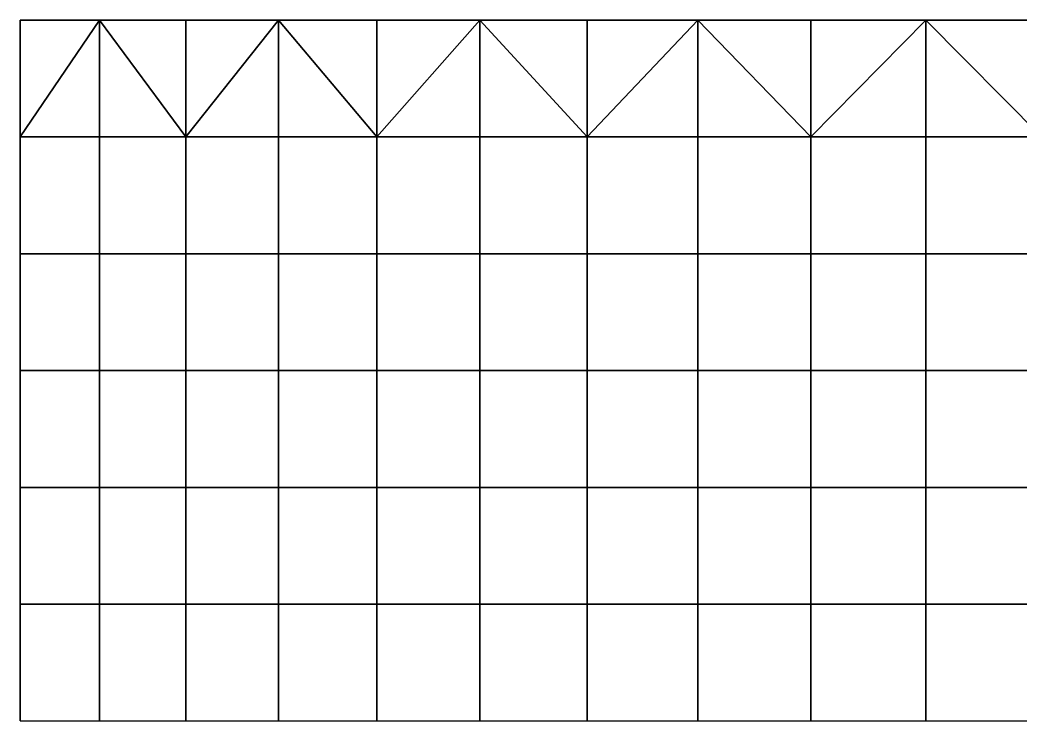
# Model space of a CAD drawing. Header units: millimetres. Extents: x -11 to 34989, y 5 to 12005.
# Drawn here: x -11 to 17139, y 5 to 12005 of the extents above; entities that cross this region are included whole.
import ezdxf

# ---------------------------------------------------------------- set-up
doc = ezdxf.new("R2010")
doc.units = ezdxf.units.MM
doc.layers.add('3dface', color=6, linetype='Continuous')
doc.layers.add('Bot', color=4, linetype='Continuous')

msp = doc.modelspace()

# ---------------------------------------------------------------- linework, layer by layer
at = {"layer": '3dface'}
for points in [[(1350, 10005, 1443), (1350, 12005, 1443), (-11, 10005), (1350, 10005, 1443)], [(-11, 10005), (1350, 12005, 1443), (-11, 12005), (-11, 10005)], [(1350, 10005, 1443), (1350, 12005, 1443), (-11, 10005), (1350, 10005, 1443)], [(1350, 10005, 1443), (1350, 12005, 1443), (-11, 10005), (1350, 10005, 1443)], [(-11, 10005), (1350, 12005, 1443), (-11, 12005), (-11, 10005)], [(-11, 10005), (1350, 12005, 1443), (-11, 12005), (-11, 10005)], [(1350, 10005, 1443), (1350, 12005, 1443), (-11, 10005), (1350, 10005, 1443)], [(1350, 10005, 1443), (1350, 12005, 1443), (-11, 10005), (1350, 10005, 1443)], [(-11, 10005), (1350, 12005, 1443), (-11, 12005), (-11, 10005)], [(-11, 10005), (1350, 12005, 1443), (-11, 12005), (-11, 10005)], [(2830, 10005, 2765), (1350, 12005, 1443), (1350, 10005, 1443), (2830, 10005, 2765)], [(2830, 10005, 2765), (2830, 12005, 2765), (1350, 12005, 1443), (2830, 10005, 2765)], [(2830, 10005, 2765), (1350, 12005, 1443), (1350, 10005, 1443), (2830, 10005, 2765)], [(2830, 10005, 2765), (2830, 12005, 2765), (1350, 12005, 1443), (1350, 10005, 1443)], [(2830, 10005, 2765), (1350, 12005, 1443), (1350, 10005, 1443), (2830, 10005, 2765)], [(2830, 10005, 2765), (2830, 12005, 2765), (1350, 12005, 1443), (1350, 10005, 1443)], [(2830, 10005, 2765), (2830, 12005, 2765), (1350, 12005, 1443), (2830, 10005, 2765)], [(2830, 12005, 2765), (2830, 10005, 2765), (4417, 12005, 3954), (2830, 12005, 2765)], [(4417, 12005, 3954), (2830, 10005, 2765), (4417, 10005, 3954), (4417, 12005, 3954)], [(4417, 12005, 3954), (2830, 10005, 2765), (4417, 10005, 3954), (4417, 12005, 3954)], [(2830, 12005, 2765), (2830, 10005, 2765), (4417, 10005, 3954), (4417, 12005, 3954)], [(2830, 12005, 2765), (2830, 10005, 2765), (4417, 12005, 3954), (2830, 12005, 2765)], [(4417, 12005, 3954), (2830, 10005, 2765), (4417, 10005, 3954), (4417, 12005, 3954)], [(2830, 12005, 2765), (2830, 10005, 2765), (4417, 10005, 3954), (4417, 12005, 3954)], [(4417, 12005, 3954), (4417, 10005, 3954), (6101, 10005, 5004), (4417, 12005, 3954)], [(4417, 12005, 3954), (6101, 10005, 5004), (6101, 12005, 5004), (4417, 12005, 3954)], [(4417, 12005, 3954), (4417, 10005, 3954), (6101, 10005, 5004), (4417, 12005, 3954)], [(4417, 12005, 3954), (4417, 10005, 3954), (6101, 10005, 5004), (4417, 12005, 3954)], [(4417, 12005, 3954), (6101, 10005, 5004), (6101, 12005, 5004), (4417, 12005, 3954)], [(4417, 12005, 3954), (6101, 10005, 5004), (6101, 12005, 5004), (4417, 12005, 3954)], [(4417, 12005, 3954), (4417, 10005, 3954), (6101, 10005, 5004), (4417, 12005, 3954)], [(4417, 12005, 3954), (4417, 10005, 3954), (6101, 10005, 5004), (4417, 12005, 3954)], [(4417, 12005, 3954), (6101, 10005, 5004), (6101, 12005, 5004), (4417, 12005, 3954)], [(4417, 12005, 3954), (6101, 10005, 5004), (6101, 12005, 5004), (4417, 12005, 3954)], [(6101, 12005, 5004), (6101, 10005, 5004), (7868, 12005, 5905), (6101, 12005, 5004)], [(6101, 10005, 5004), (7868, 10005, 5905), (7868, 12005, 5905), (6101, 10005, 5004)], [(6101, 12005, 5004), (6101, 10005, 5004), (7868, 12005, 5905), (6101, 12005, 5004)], [(6101, 12005, 5004), (6101, 10005, 5004), (7868, 10005, 5905), (7868, 12005, 5905)], [(6101, 10005, 5004), (7868, 10005, 5905), (7868, 12005, 5905), (6101, 10005, 5004)], [(6101, 10005, 5004), (7868, 10005, 5905), (7868, 12005, 5905), (6101, 10005, 5004)], [(7868, 10005, 5905), (6101, 10005, 5004), (7868, 12005, 5905), (7868, 10005, 5905)], [(6101, 12005, 5004), (6101, 10005, 5004), (7868, 12005, 5905), (6101, 12005, 5004)], [(6101, 12005, 5004), (6101, 10005, 5004), (7868, 10005, 5905), (7868, 12005, 5905)], [(6101, 10005, 5004), (7868, 10005, 5905), (7868, 12005, 5905), (6101, 10005, 5004)], [(6101, 10005, 5004), (7868, 10005, 5905), (7868, 12005, 5905), (6101, 10005, 5004)], [(7868, 10005, 5905), (6101, 10005, 5004), (7868, 12005, 5905), (7868, 10005, 5905)], [(7868, 10005, 5905), (9706, 10005, 6652), (7868, 12005, 5905), (7868, 10005, 5905)], [(7868, 12005, 5905), (9706, 10005, 6652), (9706, 12005, 6652), (7868, 12005, 5905)], [(7868, 12005, 5905), (7868, 10005, 5905), (9706, 10005, 6652), (7868, 12005, 5905)], [(7868, 12005, 5905), (7868, 10005, 5905), (9706, 10005, 6652), (7868, 12005, 5905)], [(7868, 12005, 5905), (7868, 10005, 5905), (9706, 10005, 6652), (7868, 12005, 5905)], [(7868, 10005, 5905), (7868, 12005, 5905), (9706, 12005, 6652), (9706, 10005, 6652)], [(7868, 12005, 5905), (9706, 10005, 6652), (9706, 12005, 6652), (7868, 12005, 5905)], [(7868, 12005, 5905), (9706, 10005, 6652), (9706, 12005, 6652), (7868, 12005, 5905)], [(7868, 12005, 5905), (9706, 10005, 6652), (9706, 12005, 6652), (7868, 12005, 5905)], [(7868, 12005, 5905), (7868, 10005, 5905), (9706, 10005, 6652), (7868, 12005, 5905)], [(7868, 12005, 5905), (7868, 10005, 5905), (9706, 10005, 6652), (7868, 12005, 5905)], [(7868, 12005, 5905), (7868, 10005, 5905), (9706, 10005, 6652), (7868, 12005, 5905)], [(7868, 10005, 5905), (7868, 12005, 5905), (9706, 12005, 6652), (9706, 10005, 6652)], [(7868, 12005, 5905), (9706, 10005, 6652), (9706, 12005, 6652), (7868, 12005, 5905)], [(7868, 12005, 5905), (9706, 10005, 6652), (9706, 12005, 6652), (7868, 12005, 5905)], [(7868, 12005, 5905), (9706, 10005, 6652), (9706, 12005, 6652), (7868, 12005, 5905)], [(9706, 10005, 6652), (11601, 10005, 7238), (11601, 12005, 7238), (9706, 10005, 6652)], [(9706, 10005, 6652), (11601, 12005, 7238), (9706, 12005, 6652), (9706, 10005, 6652)], [(9706, 10005, 6652), (11601, 10005, 7238), (11601, 12005, 7238), (9706, 10005, 6652)], [(9706, 10005, 6652), (11601, 10005, 7238), (11601, 12005, 7238), (9706, 10005, 6652)], [(9706, 10005, 6652), (9706, 12005, 6652), (11601, 12005, 7238), (9706, 10005, 6652)], [(9706, 10005, 6652), (11601, 10005, 7238), (11601, 12005, 7238), (9706, 10005, 6652)], [(9706, 10005, 6652), (11601, 10005, 7238), (11601, 12005, 7238), (9706, 10005, 6652)], [(9706, 10005, 6652), (9706, 12005, 6652), (11601, 12005, 7238), (9706, 10005, 6652)], [(11601, 10005, 7238), (13539, 10005, 7660), (11601, 12005, 7238), (11601, 10005, 7238)], [(11601, 12005, 7238), (13539, 10005, 7660), (13539, 12005, 7660), (11601, 12005, 7238)], [(11601, 10005, 7238), (13539, 10005, 7660), (11601, 12005, 7238), (11601, 10005, 7238)], [(11601, 10005, 7238), (13539, 10005, 7660), (13539, 12005, 7660), (11601, 12005, 7238)], [(11601, 12005, 7238), (13539, 10005, 7660), (13539, 12005, 7660), (11601, 12005, 7238)], [(11601, 10005, 7238), (13539, 10005, 7660), (11601, 12005, 7238), (11601, 10005, 7238)], [(11601, 10005, 7238), (13539, 10005, 7660), (13539, 12005, 7660), (11601, 12005, 7238)], [(11601, 12005, 7238), (13539, 10005, 7660), (13539, 12005, 7660), (11601, 12005, 7238)], [(13539, 10005, 7660), (15507, 10005, 7915), (15507, 12005, 7915), (13539, 10005, 7660)], [(13539, 10005, 7660), (15507, 12005, 7915), (13539, 12005, 7660), (13539, 10005, 7660)], [(13539, 10005, 7660), (15507, 10005, 7915), (15507, 12005, 7915), (13539, 10005, 7660)], [(13539, 10005, 7660), (15507, 10005, 7915), (15507, 12005, 7915), (13539, 10005, 7660)], [(13539, 12005, 7660), (13539, 10005, 7660), (15507, 12005, 7915), (13539, 12005, 7660)], [(13539, 10005, 7660), (15507, 10005, 7915), (15507, 12005, 7915), (13539, 10005, 7660)], [(13539, 10005, 7660), (15507, 10005, 7915), (15507, 12005, 7915), (13539, 10005, 7660)], [(13539, 12005, 7660), (13539, 10005, 7660), (15507, 12005, 7915), (13539, 12005, 7660)], [(15507, 10005, 7915), (17489, 10005, 8000), (15507, 12005, 7915), (15507, 10005, 7915)], [(15507, 12005, 7915), (17489, 10005, 8000), (17489, 12005, 8000), (15507, 12005, 7915)], [(15507, 10005, 7915), (17489, 10005, 8000), (15507, 12005, 7915), (15507, 10005, 7915)], [(15507, 10005, 7915), (17489, 10005, 8000), (17489, 12005, 8000), (15507, 12005, 7915)], [(15507, 12005, 7915), (17489, 10005, 8000), (17489, 12005, 8000), (15507, 12005, 7915)], [(15507, 10005, 7915), (17489, 10005, 8000), (15507, 12005, 7915), (15507, 10005, 7915)], [(15507, 10005, 7915), (17489, 10005, 8000), (17489, 12005, 8000), (15507, 12005, 7915)], [(15507, 12005, 7915), (17489, 10005, 8000), (17489, 12005, 8000), (15507, 12005, 7915)], [(1350, 10005, 1443), (-11, 10005), (-11, 8005), (1350, 8005, 1443)], [(1350, 10005, 1443), (-11, 10005), (-11, 8005), (1350, 8005, 1443)], [(1350, 10005, 1443), (-11, 10005), (-11, 8005), (1350, 8005, 1443)], [(1350, 10005, 1443), (-11, 10005), (-11, 8005), (1350, 8005, 1443)], [(1350, 10005, 1443), (-11, 10005), (-11, 8005), (1350, 8005, 1443)], [(2830, 10005, 2765), (1350, 10005, 1443), (1350, 8005, 1443), (2830, 8005, 2765)], [(2830, 10005, 2765), (1350, 10005, 1443), (1350, 8005, 1443), (2830, 8005, 2765)], [(2830, 10005, 2765), (1350, 10005, 1443), (1350, 8005, 1443), (2830, 8005, 2765)], [(2830, 10005, 2765), (1350, 10005, 1443), (1350, 8005, 1443), (2830, 8005, 2765)], [(2830, 10005, 2765), (1350, 10005, 1443), (1350, 8005, 1443), (2830, 8005, 2765)], [(4417, 10005, 3954), (2830, 10005, 2765), (2830, 8005, 2765), (4417, 8005, 3954)], [(4417, 10005, 3954), (2830, 10005, 2765), (2830, 8005, 2765), (4417, 8005, 3954)], [(4417, 10005, 3954), (2830, 10005, 2765), (2830, 8005, 2765), (4417, 8005, 3954)], [(4417, 10005, 3954), (2830, 10005, 2765), (2830, 8005, 2765), (4417, 8005, 3954)], [(4417, 10005, 3954), (2830, 10005, 2765), (2830, 8005, 2765), (4417, 8005, 3954)], [(4417, 10005, 3954), (4417, 8005, 3954), (6101, 8005, 5004), (6101, 10005, 5004)], [(4417, 10005, 3954), (4417, 8005, 3954), (6101, 8005, 5004), (6101, 10005, 5004)], [(4417, 10005, 3954), (4417, 8005, 3954), (6101, 8005, 5004), (6101, 10005, 5004)], [(4417, 10005, 3954), (4417, 8005, 3954), (6101, 8005, 5004), (6101, 10005, 5004)], [(4417, 10005, 3954), (4417, 8005, 3954), (6101, 8005, 5004), (6101, 10005, 5004)], [(6101, 10005, 5004), (6101, 8005, 5004), (7868, 8005, 5905), (7868, 10005, 5905)], [(6101, 10005, 5004), (6101, 8005, 5004), (7868, 8005, 5905), (7868, 10005, 5905)], [(6101, 10005, 5004), (6101, 8005, 5004), (7868, 8005, 5905), (7868, 10005, 5905)], [(6101, 10005, 5004), (6101, 8005, 5004), (7868, 8005, 5905), (7868, 10005, 5905)], [(6101, 10005, 5004), (6101, 8005, 5004), (7868, 8005, 5905), (7868, 10005, 5905)], [(7868, 10005, 5905), (7868, 8005, 5905), (9706, 8005, 6652), (9706, 10005, 6652)], [(7868, 10005, 5905), (7868, 8005, 5905), (9706, 8005, 6652), (9706, 10005, 6652)], [(7868, 10005, 5905), (7868, 8005, 5905), (9706, 8005, 6652), (9706, 10005, 6652)], [(7868, 10005, 5905), (7868, 8005, 5905), (9706, 8005, 6652), (9706, 10005, 6652)], [(7868, 10005, 5905), (7868, 8005, 5905), (9706, 8005, 6652), (9706, 10005, 6652)], [(9706, 10005, 6652), (9706, 8005, 6652), (11601, 8005, 7238), (11601, 10005, 7238)], [(9706, 10005, 6652), (9706, 8005, 6652), (11601, 8005, 7238), (11601, 10005, 7238)], [(9706, 10005, 6652), (9706, 8005, 6652), (11601, 8005, 7238), (11601, 10005, 7238)], [(9706, 10005, 6652), (9706, 8005, 6652), (11601, 8005, 7238), (11601, 10005, 7238)], [(9706, 10005, 6652), (9706, 8005, 6652), (11601, 8005, 7238), (11601, 10005, 7238)], [(11601, 10005, 7238), (11601, 8005, 7238), (13539, 8005, 7660), (13539, 10005, 7660)], [(11601, 10005, 7238), (11601, 8005, 7238), (13539, 8005, 7660), (13539, 10005, 7660)], [(11601, 10005, 7238), (11601, 8005, 7238), (13539, 8005, 7660), (13539, 10005, 7660)], [(11601, 10005, 7238), (11601, 8005, 7238), (13539, 8005, 7660), (13539, 10005, 7660)], [(11601, 10005, 7238), (11601, 8005, 7238), (13539, 8005, 7660), (13539, 10005, 7660)], [(13539, 10005, 7660), (13539, 8005, 7660), (15507, 8005, 7915), (15507, 10005, 7915)], [(13539, 10005, 7660), (13539, 8005, 7660), (15507, 8005, 7915), (15507, 10005, 7915)], [(13539, 10005, 7660), (13539, 8005, 7660), (15507, 8005, 7915), (15507, 10005, 7915)], [(13539, 10005, 7660), (13539, 8005, 7660), (15507, 8005, 7915), (15507, 10005, 7915)], [(13539, 10005, 7660), (13539, 8005, 7660), (15507, 8005, 7915), (15507, 10005, 7915)], [(15507, 10005, 7915), (15507, 8005, 7915), (17489, 8005, 8000), (17489, 10005, 8000)], [(15507, 10005, 7915), (15507, 8005, 7915), (17489, 8005, 8000), (17489, 10005, 8000)], [(15507, 10005, 7915), (15507, 8005, 7915), (17489, 8005, 8000), (17489, 10005, 8000)], [(15507, 10005, 7915), (15507, 8005, 7915), (17489, 8005, 8000), (17489, 10005, 8000)], [(15507, 10005, 7915), (15507, 8005, 7915), (17489, 8005, 8000), (17489, 10005, 8000)], [(1350, 8005, 1443), (-11, 8005), (-11, 6005), (1350, 6005, 1443)], [(1350, 8005, 1443), (-11, 8005), (-11, 6005), (1350, 6005, 1443)], [(1350, 8005, 1443), (-11, 8005), (-11, 6005), (1350, 6005, 1443)], [(1350, 8005, 1443), (-11, 8005), (-11, 6005), (1350, 6005, 1443)], [(1350, 8005, 1443), (-11, 8005), (-11, 6005), (1350, 6005, 1443)], [(2830, 8005, 2765), (1350, 8005, 1443), (1350, 6005, 1443), (2830, 6005, 2765)], [(2830, 8005, 2765), (1350, 8005, 1443), (1350, 6005, 1443), (2830, 6005, 2765)], [(2830, 8005, 2765), (1350, 8005, 1443), (1350, 6005, 1443), (2830, 6005, 2765)], [(2830, 8005, 2765), (1350, 8005, 1443), (1350, 6005, 1443), (2830, 6005, 2765)], [(2830, 8005, 2765), (1350, 8005, 1443), (1350, 6005, 1443), (2830, 6005, 2765)], [(4417, 8005, 3954), (2830, 8005, 2765), (2830, 6005, 2765), (4417, 6005, 3954)], [(4417, 8005, 3954), (2830, 8005, 2765), (2830, 6005, 2765), (4417, 6005, 3954)], [(4417, 8005, 3954), (2830, 8005, 2765), (2830, 6005, 2765), (4417, 6005, 3954)], [(4417, 8005, 3954), (2830, 8005, 2765), (2830, 6005, 2765), (4417, 6005, 3954)], [(4417, 8005, 3954), (2830, 8005, 2765), (2830, 6005, 2765), (4417, 6005, 3954)], [(4417, 8005, 3954), (4417, 6005, 3954), (6101, 6005, 5004), (6101, 8005, 5004)], [(4417, 8005, 3954), (4417, 6005, 3954), (6101, 6005, 5004), (6101, 8005, 5004)], [(4417, 8005, 3954), (4417, 6005, 3954), (6101, 6005, 5004), (6101, 8005, 5004)], [(4417, 8005, 3954), (4417, 6005, 3954), (6101, 6005, 5004), (6101, 8005, 5004)], [(4417, 8005, 3954), (4417, 6005, 3954), (6101, 6005, 5004), (6101, 8005, 5004)], [(6101, 8005, 5004), (6101, 6005, 5004), (7868, 6005, 5905), (7868, 8005, 5905)], [(6101, 8005, 5004), (6101, 6005, 5004), (7868, 6005, 5905), (7868, 8005, 5905)], [(6101, 8005, 5004), (6101, 6005, 5004), (7868, 6005, 5905), (7868, 8005, 5905)], [(6101, 8005, 5004), (6101, 6005, 5004), (7868, 6005, 5905), (7868, 8005, 5905)], [(6101, 8005, 5004), (6101, 6005, 5004), (7868, 6005, 5905), (7868, 8005, 5905)], [(7868, 8005, 5905), (7868, 6005, 5905), (9706, 6005, 6652), (9706, 8005, 6652)], [(7868, 8005, 5905), (7868, 6005, 5905), (9706, 6005, 6652), (9706, 8005, 6652)], [(7868, 8005, 5905), (7868, 6005, 5905), (9706, 6005, 6652), (9706, 8005, 6652)], [(7868, 8005, 5905), (7868, 6005, 5905), (9706, 6005, 6652), (9706, 8005, 6652)], [(7868, 8005, 5905), (7868, 6005, 5905), (9706, 6005, 6652), (9706, 8005, 6652)], [(9706, 8005, 6652), (9706, 6005, 6652), (11601, 6005, 7238), (11601, 8005, 7238)], [(9706, 8005, 6652), (9706, 6005, 6652), (11601, 6005, 7238), (11601, 8005, 7238)], [(9706, 8005, 6652), (9706, 6005, 6652), (11601, 6005, 7238), (11601, 8005, 7238)], [(9706, 8005, 6652), (9706, 6005, 6652), (11601, 6005, 7238), (11601, 8005, 7238)], [(9706, 8005, 6652), (9706, 6005, 6652), (11601, 6005, 7238), (11601, 8005, 7238)], [(11601, 8005, 7238), (11601, 6005, 7238), (13539, 6005, 7660), (13539, 8005, 7660)], [(11601, 8005, 7238), (11601, 6005, 7238), (13539, 6005, 7660), (13539, 8005, 7660)], [(11601, 8005, 7238), (11601, 6005, 7238), (13539, 6005, 7660), (13539, 8005, 7660)], [(11601, 8005, 7238), (11601, 6005, 7238), (13539, 6005, 7660), (13539, 8005, 7660)], [(11601, 8005, 7238), (11601, 6005, 7238), (13539, 6005, 7660), (13539, 8005, 7660)], [(13539, 8005, 7660), (13539, 6005, 7660), (15507, 6005, 7915), (15507, 8005, 7915)], [(13539, 8005, 7660), (13539, 6005, 7660), (15507, 6005, 7915), (15507, 8005, 7915)], [(13539, 8005, 7660), (13539, 6005, 7660), (15507, 6005, 7915), (15507, 8005, 7915)], [(13539, 8005, 7660), (13539, 6005, 7660), (15507, 6005, 7915), (15507, 8005, 7915)], [(13539, 8005, 7660), (13539, 6005, 7660), (15507, 6005, 7915), (15507, 8005, 7915)], [(15507, 8005, 7915), (15507, 6005, 7915), (17489, 6005, 8000), (17489, 8005, 8000)], [(15507, 8005, 7915), (15507, 6005, 7915), (17489, 6005, 8000), (17489, 8005, 8000)], [(15507, 8005, 7915), (15507, 6005, 7915), (17489, 6005, 8000), (17489, 8005, 8000)], [(15507, 8005, 7915), (15507, 6005, 7915), (17489, 6005, 8000), (17489, 8005, 8000)], [(15507, 8005, 7915), (15507, 6005, 7915), (17489, 6005, 8000), (17489, 8005, 8000)], [(1350, 6005, 1443), (-11, 6005), (-11, 4005), (1350, 4005, 1443)], [(1350, 6005, 1443), (-11, 6005), (-11, 4005), (1350, 4005, 1443)], [(1350, 6005, 1443), (-11, 6005), (-11, 4005), (1350, 4005, 1443)], [(1350, 6005, 1443), (-11, 6005), (-11, 4005), (1350, 4005, 1443)], [(1350, 6005, 1443), (-11, 6005), (-11, 4005), (1350, 4005, 1443)], [(2830, 6005, 2765), (1350, 6005, 1443), (1350, 4005, 1443), (2830, 4005, 2765)], [(2830, 6005, 2765), (1350, 6005, 1443), (1350, 4005, 1443), (2830, 4005, 2765)], [(2830, 6005, 2765), (1350, 6005, 1443), (1350, 4005, 1443), (2830, 4005, 2765)], [(2830, 6005, 2765), (1350, 6005, 1443), (1350, 4005, 1443), (2830, 4005, 2765)], [(2830, 6005, 2765), (1350, 6005, 1443), (1350, 4005, 1443), (2830, 4005, 2765)], [(4417, 6005, 3954), (2830, 6005, 2765), (2830, 4005, 2765), (4417, 4005, 3954)], [(4417, 6005, 3954), (2830, 6005, 2765), (2830, 4005, 2765), (4417, 4005, 3954)], [(4417, 6005, 3954), (2830, 6005, 2765), (2830, 4005, 2765), (4417, 4005, 3954)], [(4417, 6005, 3954), (2830, 6005, 2765), (2830, 4005, 2765), (4417, 4005, 3954)], [(4417, 6005, 3954), (2830, 6005, 2765), (2830, 4005, 2765), (4417, 4005, 3954)], [(4417, 6005, 3954), (4417, 4005, 3954), (6101, 4005, 5004), (6101, 6005, 5004)], [(4417, 6005, 3954), (4417, 4005, 3954), (6101, 4005, 5004), (6101, 6005, 5004)], [(4417, 6005, 3954), (4417, 4005, 3954), (6101, 4005, 5004), (6101, 6005, 5004)], [(4417, 6005, 3954), (4417, 4005, 3954), (6101, 4005, 5004), (6101, 6005, 5004)], [(4417, 6005, 3954), (4417, 4005, 3954), (6101, 4005, 5004), (6101, 6005, 5004)], [(6101, 6005, 5004), (6101, 4005, 5004), (7868, 4005, 5905), (7868, 6005, 5905)], [(6101, 6005, 5004), (6101, 4005, 5004), (7868, 4005, 5905), (7868, 6005, 5905)], [(6101, 6005, 5004), (6101, 4005, 5004), (7868, 4005, 5905), (7868, 6005, 5905)], [(6101, 6005, 5004), (6101, 4005, 5004), (7868, 4005, 5905), (7868, 6005, 5905)], [(6101, 6005, 5004), (6101, 4005, 5004), (7868, 4005, 5905), (7868, 6005, 5905)], [(7868, 6005, 5905), (7868, 4005, 5905), (9706, 4005, 6652), (9706, 6005, 6652)], [(7868, 6005, 5905), (7868, 4005, 5905), (9706, 4005, 6652), (9706, 6005, 6652)], [(7868, 6005, 5905), (7868, 4005, 5905), (9706, 4005, 6652), (9706, 6005, 6652)], [(7868, 6005, 5905), (7868, 4005, 5905), (9706, 4005, 6652), (9706, 6005, 6652)], [(7868, 6005, 5905), (7868, 4005, 5905), (9706, 4005, 6652), (9706, 6005, 6652)], [(9706, 6005, 6652), (9706, 4005, 6652), (11601, 4005, 7238), (11601, 6005, 7238)], [(9706, 6005, 6652), (9706, 4005, 6652), (11601, 4005, 7238), (11601, 6005, 7238)], [(9706, 6005, 6652), (9706, 4005, 6652), (11601, 4005, 7238), (11601, 6005, 7238)], [(9706, 6005, 6652), (9706, 4005, 6652), (11601, 4005, 7238), (11601, 6005, 7238)], [(9706, 6005, 6652), (9706, 4005, 6652), (11601, 4005, 7238), (11601, 6005, 7238)], [(11601, 6005, 7238), (11601, 4005, 7238), (13539, 4005, 7660), (13539, 6005, 7660)], [(11601, 6005, 7238), (11601, 4005, 7238), (13539, 4005, 7660), (13539, 6005, 7660)], [(11601, 6005, 7238), (11601, 4005, 7238), (13539, 4005, 7660), (13539, 6005, 7660)], [(11601, 6005, 7238), (11601, 4005, 7238), (13539, 4005, 7660), (13539, 6005, 7660)], [(11601, 6005, 7238), (11601, 4005, 7238), (13539, 4005, 7660), (13539, 6005, 7660)], [(13539, 6005, 7660), (13539, 4005, 7660), (15507, 4005, 7915), (15507, 6005, 7915)], [(13539, 6005, 7660), (13539, 4005, 7660), (15507, 4005, 7915), (15507, 6005, 7915)], [(13539, 6005, 7660), (13539, 4005, 7660), (15507, 4005, 7915), (15507, 6005, 7915)], [(13539, 6005, 7660), (13539, 4005, 7660), (15507, 4005, 7915), (15507, 6005, 7915)], [(13539, 6005, 7660), (13539, 4005, 7660), (15507, 4005, 7915), (15507, 6005, 7915)], [(15507, 6005, 7915), (15507, 4005, 7915), (17489, 4005, 8000), (17489, 6005, 8000)], [(15507, 6005, 7915), (15507, 4005, 7915), (17489, 4005, 8000), (17489, 6005, 8000)], [(15507, 6005, 7915), (15507, 4005, 7915), (17489, 4005, 8000), (17489, 6005, 8000)], [(15507, 6005, 7915), (15507, 4005, 7915), (17489, 4005, 8000), (17489, 6005, 8000)], [(15507, 6005, 7915), (15507, 4005, 7915), (17489, 4005, 8000), (17489, 6005, 8000)], [(1350, 4005, 1443), (-11, 4005), (-11, 2005), (1350, 2005, 1443)], [(1350, 4005, 1443), (-11, 4005), (-11, 2005), (1350, 2005, 1443)], [(1350, 4005, 1443), (-11, 4005), (-11, 2005), (1350, 2005, 1443)], [(1350, 4005, 1443), (-11, 4005), (-11, 2005), (1350, 2005, 1443)], [(1350, 4005, 1443), (-11, 4005), (-11, 2005), (1350, 2005, 1443)], [(2830, 4005, 2765), (1350, 4005, 1443), (1350, 2005, 1443), (2830, 2005, 2765)], [(2830, 4005, 2765), (1350, 4005, 1443), (1350, 2005, 1443), (2830, 2005, 2765)], [(2830, 4005, 2765), (1350, 4005, 1443), (1350, 2005, 1443), (2830, 2005, 2765)], [(2830, 4005, 2765), (1350, 4005, 1443), (1350, 2005, 1443), (2830, 2005, 2765)], [(2830, 4005, 2765), (1350, 4005, 1443), (1350, 2005, 1443), (2830, 2005, 2765)], [(4417, 4005, 3954), (2830, 4005, 2765), (2830, 2005, 2765), (4417, 2005, 3954)], [(4417, 4005, 3954), (2830, 4005, 2765), (2830, 2005, 2765), (4417, 2005, 3954)], [(4417, 4005, 3954), (2830, 4005, 2765), (2830, 2005, 2765), (4417, 2005, 3954)], [(4417, 4005, 3954), (2830, 4005, 2765), (2830, 2005, 2765), (4417, 2005, 3954)], [(4417, 4005, 3954), (2830, 4005, 2765), (2830, 2005, 2765), (4417, 2005, 3954)], [(4417, 4005, 3954), (4417, 2005, 3954), (6101, 2005, 5004), (6101, 4005, 5004)], [(4417, 4005, 3954), (4417, 2005, 3954), (6101, 2005, 5004), (6101, 4005, 5004)], [(4417, 4005, 3954), (4417, 2005, 3954), (6101, 2005, 5004), (6101, 4005, 5004)], [(4417, 4005, 3954), (4417, 2005, 3954), (6101, 2005, 5004), (6101, 4005, 5004)], [(4417, 4005, 3954), (4417, 2005, 3954), (6101, 2005, 5004), (6101, 4005, 5004)], [(6101, 4005, 5004), (6101, 2005, 5004), (7868, 2005, 5905), (7868, 4005, 5905)], [(6101, 4005, 5004), (6101, 2005, 5004), (7868, 2005, 5905), (7868, 4005, 5905)], [(6101, 4005, 5004), (6101, 2005, 5004), (7868, 2005, 5905), (7868, 4005, 5905)], [(6101, 4005, 5004), (6101, 2005, 5004), (7868, 2005, 5905), (7868, 4005, 5905)], [(6101, 4005, 5004), (6101, 2005, 5004), (7868, 2005, 5905), (7868, 4005, 5905)], [(7868, 4005, 5905), (7868, 2005, 5905), (9706, 2005, 6652), (9706, 4005, 6652)], [(7868, 4005, 5905), (7868, 2005, 5905), (9706, 2005, 6652), (9706, 4005, 6652)], [(7868, 4005, 5905), (7868, 2005, 5905), (9706, 2005, 6652), (9706, 4005, 6652)], [(7868, 4005, 5905), (7868, 2005, 5905), (9706, 2005, 6652), (9706, 4005, 6652)], [(7868, 4005, 5905), (7868, 2005, 5905), (9706, 2005, 6652), (9706, 4005, 6652)], [(9706, 4005, 6652), (9706, 2005, 6652), (11601, 2005, 7238), (11601, 4005, 7238)], [(9706, 4005, 6652), (9706, 2005, 6652), (11601, 2005, 7238), (11601, 4005, 7238)], [(9706, 4005, 6652), (9706, 2005, 6652), (11601, 2005, 7238), (11601, 4005, 7238)], [(9706, 4005, 6652), (9706, 2005, 6652), (11601, 2005, 7238), (11601, 4005, 7238)], [(9706, 4005, 6652), (9706, 2005, 6652), (11601, 2005, 7238), (11601, 4005, 7238)], [(11601, 4005, 7238), (11601, 2005, 7238), (13539, 2005, 7660), (13539, 4005, 7660)], [(11601, 4005, 7238), (11601, 2005, 7238), (13539, 2005, 7660), (13539, 4005, 7660)], [(11601, 4005, 7238), (11601, 2005, 7238), (13539, 2005, 7660), (13539, 4005, 7660)], [(11601, 4005, 7238), (11601, 2005, 7238), (13539, 2005, 7660), (13539, 4005, 7660)], [(11601, 4005, 7238), (11601, 2005, 7238), (13539, 2005, 7660), (13539, 4005, 7660)], [(13539, 4005, 7660), (13539, 2005, 7660), (15507, 2005, 7915), (15507, 4005, 7915)], [(13539, 4005, 7660), (13539, 2005, 7660), (15507, 2005, 7915), (15507, 4005, 7915)], [(13539, 4005, 7660), (13539, 2005, 7660), (15507, 2005, 7915), (15507, 4005, 7915)], [(13539, 4005, 7660), (13539, 2005, 7660), (15507, 2005, 7915), (15507, 4005, 7915)], [(13539, 4005, 7660), (13539, 2005, 7660), (15507, 2005, 7915), (15507, 4005, 7915)], [(15507, 4005, 7915), (15507, 2005, 7915), (17489, 2005, 8000), (17489, 4005, 8000)], [(15507, 4005, 7915), (15507, 2005, 7915), (17489, 2005, 8000), (17489, 4005, 8000)], [(15507, 4005, 7915), (15507, 2005, 7915), (17489, 2005, 8000), (17489, 4005, 8000)], [(15507, 4005, 7915), (15507, 2005, 7915), (17489, 2005, 8000), (17489, 4005, 8000)], [(15507, 4005, 7915), (15507, 2005, 7915), (17489, 2005, 8000), (17489, 4005, 8000)], [(1350, 2005, 1443), (-11, 2005), (-11, 5), (1350, 5, 1443)], [(1350, 2005, 1443), (-11, 2005), (-11, 5), (1350, 5, 1443)], [(1350, 2005, 1443), (-11, 2005), (-11, 5), (1350, 5, 1443)], [(1350, 2005, 1443), (-11, 2005), (-11, 5), (1350, 5, 1443)], [(1350, 2005, 1443), (-11, 2005), (-11, 5), (1350, 5, 1443)], [(2830, 2005, 2765), (1350, 2005, 1443), (1350, 5, 1443), (2830, 5, 2765)], [(2830, 2005, 2765), (1350, 2005, 1443), (1350, 5, 1443), (2830, 5, 2765)], [(2830, 2005, 2765), (1350, 2005, 1443), (1350, 5, 1443), (2830, 5, 2765)], [(2830, 2005, 2765), (1350, 2005, 1443), (1350, 5, 1443), (2830, 5, 2765)], [(2830, 2005, 2765), (1350, 2005, 1443), (1350, 5, 1443), (2830, 5, 2765)], [(4417, 2005, 3954), (2830, 2005, 2765), (2830, 5, 2765), (4417, 5, 3954)], [(4417, 2005, 3954), (2830, 2005, 2765), (2830, 5, 2765), (4417, 5, 3954)], [(4417, 2005, 3954), (2830, 2005, 2765), (2830, 5, 2765), (4417, 5, 3954)], [(4417, 2005, 3954), (2830, 2005, 2765), (2830, 5, 2765), (4417, 5, 3954)], [(4417, 2005, 3954), (2830, 2005, 2765), (2830, 5, 2765), (4417, 5, 3954)], [(2830, 5, 2765), (4417, 5, 3954), (4417, 2005, 3954), (2830, 2005, 2765)], [(4417, 2005, 3954), (4417, 5, 3954), (6101, 5, 5004), (6101, 2005, 5004)], [(4417, 2005, 3954), (4417, 5, 3954), (6101, 5, 5004), (6101, 2005, 5004)], [(4417, 2005, 3954), (4417, 5, 3954), (6101, 5, 5004), (6101, 2005, 5004)], [(4417, 2005, 3954), (4417, 5, 3954), (6101, 5, 5004), (6101, 2005, 5004)], [(4417, 2005, 3954), (4417, 5, 3954), (6101, 5, 5004), (6101, 2005, 5004)], [(6101, 2005, 5004), (6101, 5, 5004), (7868, 5, 5905), (7868, 2005, 5905)], [(6101, 2005, 5004), (6101, 5, 5004), (7868, 5, 5905), (7868, 2005, 5905)], [(6101, 2005, 5004), (6101, 5, 5004), (7868, 5, 5905), (7868, 2005, 5905)], [(6101, 2005, 5004), (6101, 5, 5004), (7868, 5, 5905), (7868, 2005, 5905)], [(6101, 2005, 5004), (6101, 5, 5004), (7868, 5, 5905), (7868, 2005, 5905)], [(7868, 2005, 5905), (7868, 5, 5905), (9706, 5, 6652), (9706, 2005, 6652)], [(7868, 2005, 5905), (7868, 5, 5905), (9706, 5, 6652), (9706, 2005, 6652)], [(7868, 2005, 5905), (7868, 5, 5905), (9706, 5, 6652), (9706, 2005, 6652)], [(7868, 2005, 5905), (7868, 5, 5905), (9706, 5, 6652), (9706, 2005, 6652)], [(7868, 2005, 5905), (7868, 5, 5905), (9706, 5, 6652), (9706, 2005, 6652)], [(9706, 2005, 6652), (9706, 5, 6652), (11601, 5, 7238), (11601, 2005, 7238)], [(9706, 2005, 6652), (9706, 5, 6652), (11601, 5, 7238), (11601, 2005, 7238)], [(9706, 2005, 6652), (9706, 5, 6652), (11601, 5, 7238), (11601, 2005, 7238)], [(9706, 2005, 6652), (9706, 5, 6652), (11601, 5, 7238), (11601, 2005, 7238)], [(9706, 2005, 6652), (9706, 5, 6652), (11601, 5, 7238), (11601, 2005, 7238)], [(11601, 2005, 7238), (11601, 5, 7238), (13539, 5, 7660), (13539, 2005, 7660)], [(11601, 2005, 7238), (11601, 5, 7238), (13539, 5, 7660), (13539, 2005, 7660)], [(11601, 2005, 7238), (11601, 5, 7238), (13539, 5, 7660), (13539, 2005, 7660)], [(11601, 2005, 7238), (11601, 5, 7238), (13539, 5, 7660), (13539, 2005, 7660)], [(11601, 2005, 7238), (11601, 5, 7238), (13539, 5, 7660), (13539, 2005, 7660)], [(13539, 2005, 7660), (13539, 5, 7660), (15507, 5, 7915), (15507, 2005, 7915)], [(13539, 2005, 7660), (13539, 5, 7660), (15507, 5, 7915), (15507, 2005, 7915)], [(13539, 2005, 7660), (13539, 5, 7660), (15507, 5, 7915), (15507, 2005, 7915)], [(13539, 2005, 7660), (13539, 5, 7660), (15507, 5, 7915), (15507, 2005, 7915)], [(13539, 2005, 7660), (13539, 5, 7660), (15507, 5, 7915), (15507, 2005, 7915)], [(15507, 2005, 7915), (15507, 5, 7915), (17489, 5, 8000), (17489, 2005, 8000)], [(15507, 2005, 7915), (15507, 5, 7915), (17489, 5, 8000), (17489, 2005, 8000)], [(15507, 2005, 7915), (15507, 5, 7915), (17489, 5, 8000), (17489, 2005, 8000)], [(15507, 2005, 7915), (15507, 5, 7915), (17489, 5, 8000), (17489, 2005, 8000)], [(15507, 2005, 7915), (15507, 5, 7915), (17489, 5, 8000), (17489, 2005, 8000)]]:
    msp.add_3dface(points, dxfattribs=at)
at = {"layer": 'Bot', "extrusion": (0, -1, 2e-16)}
for p, q in [((-11, 12005), (1350, 12005, 1443)), ((1350, 12005, 1443), (2830, 12005, 2765)), ((2830, 12005, 2765), (4417, 12005, 3954)), ((4417, 12005, 3954), (6101, 12005, 5004)), ((6101, 12005, 5004), (7868, 12005, 5905)), ((7868, 12005, 5905), (9706, 12005, 6652)), ((9706, 12005, 6652), (11601, 12005, 7238)), ((11601, 12005, 7238), (13539, 12005, 7660)), ((13539, 12005, 7660), (15507, 12005, 7915)), ((15507, 12005, 7915), (17489, 12005, 8000)), ((-11, 10005), (1350, 10005, 1443)), ((1350, 10005, 1443), (2830, 10005, 2765)), ((2830, 10005, 2765), (4417, 10005, 3954)), ((4417, 10005, 3954), (6101, 10005, 5004)), ((6101, 10005, 5004), (7868, 10005, 5905)), ((7868, 10005, 5905), (9706, 10005, 6652)), ((9706, 10005, 6652), (11601, 10005, 7238)), ((11601, 10005, 7238), (13539, 10005, 7660)), ((13539, 10005, 7660), (15507, 10005, 7915)), ((15507, 10005, 7915), (17489, 10005, 8000)), ((-11, 8005), (1350, 8005, 1443)), ((1350, 8005, 1443), (2830, 8005, 2765)), ((2830, 8005, 2765), (4417, 8005, 3954)), ((4417, 8005, 3954), (6101, 8005, 5004)), ((6101, 8005, 5004), (7868, 8005, 5905)), ((7868, 8005, 5905), (9706, 8005, 6652)), ((9706, 8005, 6652), (11601, 8005, 7238)), ((11601, 8005, 7238), (13539, 8005, 7660)), ((13539, 8005, 7660), (15507, 8005, 7915)), ((15507, 8005, 7915), (17489, 8005, 8000)), ((-11, 6005), (1350, 6005, 1443)), ((1350, 6005, 1443), (2830, 6005, 2765)), ((2830, 6005, 2765), (4417, 6005, 3954)), ((4417, 6005, 3954), (6101, 6005, 5004)), ((6101, 6005, 5004), (7868, 6005, 5905)), ((7868, 6005, 5905), (9706, 6005, 6652)), ((9706, 6005, 6652), (11601, 6005, 7238)), ((11601, 6005, 7238), (13539, 6005, 7660)), ((13539, 6005, 7660), (15507, 6005, 7915)), ((15507, 6005, 7915), (17489, 6005, 8000)), ((-11, 4005), (1350, 4005, 1443)), ((1350, 4005, 1443), (2830, 4005, 2765)), ((2830, 4005, 2765), (4417, 4005, 3954)), ((4417, 4005, 3954), (6101, 4005, 5004)), ((6101, 4005, 5004), (7868, 4005, 5905)), ((7868, 4005, 5905), (9706, 4005, 6652)), ((9706, 4005, 6652), (11601, 4005, 7238)), ((11601, 4005, 7238), (13539, 4005, 7660)), ((13539, 4005, 7660), (15507, 4005, 7915)), ((15507, 4005, 7915), (17489, 4005, 8000)), ((-11, 2005), (1350, 2005, 1443)), ((1350, 2005, 1443), (2830, 2005, 2765)), ((2830, 2005, 2765), (4417, 2005, 3954)), ((4417, 2005, 3954), (6101, 2005, 5004)), ((6101, 2005, 5004), (7868, 2005, 5905)), ((7868, 2005, 5905), (9706, 2005, 6652)), ((9706, 2005, 6652), (11601, 2005, 7238)), ((11601, 2005, 7238), (13539, 2005, 7660)), ((13539, 2005, 7660), (15507, 2005, 7915)), ((15507, 2005, 7915), (17489, 2005, 8000)), ((-11, 5), (1350, 5, 1443)), ((1350, 5, 1443), (2830, 5, 2765)), ((2830, 5, 2765), (4417, 5, 3954)), ((4417, 5, 3954), (6101, 5, 5004)), ((6101, 5, 5004), (7868, 5, 5905)), ((7868, 5, 5905), (9706, 5, 6652)), ((9706, 5, 6652), (11601, 5, 7238)), ((11601, 5, 7238), (13539, 5, 7660)), ((13539, 5, 7660), (15507, 5, 7915)), ((15507, 5, 7915), (17489, 5, 8000))]:
    msp.add_line(p, q, dxfattribs=at)
at = {"layer": 'Bot'}
for p, q in [((-11, 10005), (-11, 12005)), ((-11, 10005), (1350, 12005, 1443)), ((1350, 10005, 1443), (1350, 12005, 1443)), ((1350, 12005, 1443), (2830, 10005, 2765)), ((2830, 10005, 2765), (2830, 12005, 2765)), ((2830, 10005, 2765), (4417, 12005, 3954)), ((4417, 10005, 3954), (4417, 12005, 3954)), ((4417, 12005, 3954), (6101, 10005, 5004)), ((6101, 10005, 5004), (6101, 12005, 5004)), ((6101, 10005, 5004), (7868, 12005, 5905)), ((7868, 10005, 5905), (7868, 12005, 5905)), ((7868, 12005, 5905), (9706, 10005, 6652)), ((9706, 10005, 6652), (9706, 12005, 6652)), ((9706, 10005, 6652), (11601, 12005, 7238)), ((11601, 10005, 7238), (11601, 12005, 7238)), ((11601, 12005, 7238), (13539, 10005, 7660)), ((13539, 10005, 7660), (13539, 12005, 7660)), ((13539, 10005, 7660), (15507, 12005, 7915)), ((15507, 10005, 7915), (15507, 12005, 7915)), ((15507, 12005, 7915), (17489, 10005, 8000)), ((-11, 8005), (-11, 10005)), ((1350, 8005, 1443), (1350, 10005, 1443)), ((2830, 8005, 2765), (2830, 10005, 2765)), ((4417, 8005, 3954), (4417, 10005, 3954)), ((6101, 8005, 5004), (6101, 10005, 5004)), ((7868, 8005, 5905), (7868, 10005, 5905)), ((9706, 8005, 6652), (9706, 10005, 6652)), ((11601, 8005, 7238), (11601, 10005, 7238)), ((13539, 8005, 7660), (13539, 10005, 7660)), ((15507, 8005, 7915), (15507, 10005, 7915)), ((-11, 6005), (-11, 8005)), ((1350, 6005, 1443), (1350, 8005, 1443)), ((2830, 6005, 2765), (2830, 8005, 2765)), ((4417, 6005, 3954), (4417, 8005, 3954)), ((6101, 6005, 5004), (6101, 8005, 5004)), ((7868, 6005, 5905), (7868, 8005, 5905)), ((9706, 6005, 6652), (9706, 8005, 6652)), ((11601, 6005, 7238), (11601, 8005, 7238)), ((13539, 6005, 7660), (13539, 8005, 7660)), ((15507, 6005, 7915), (15507, 8005, 7915)), ((-11, 4005), (-11, 6005)), ((1350, 4005, 1443), (1350, 6005, 1443)), ((2830, 4005, 2765), (2830, 6005, 2765)), ((4417, 4005, 3954), (4417, 6005, 3954)), ((6101, 4005, 5004), (6101, 6005, 5004)), ((7868, 4005, 5905), (7868, 6005, 5905)), ((9706, 4005, 6652), (9706, 6005, 6652)), ((11601, 4005, 7238), (11601, 6005, 7238)), ((13539, 4005, 7660), (13539, 6005, 7660)), ((15507, 4005, 7915), (15507, 6005, 7915)), ((-11, 2005), (-11, 4005)), ((1350, 2005, 1443), (1350, 4005, 1443)), ((2830, 2005, 2765), (2830, 4005, 2765)), ((4417, 2005, 3954), (4417, 4005, 3954)), ((6101, 2005, 5004), (6101, 4005, 5004)), ((7868, 2005, 5905), (7868, 4005, 5905)), ((9706, 2005, 6652), (9706, 4005, 6652)), ((11601, 2005, 7238), (11601, 4005, 7238)), ((13539, 2005, 7660), (13539, 4005, 7660)), ((15507, 2005, 7915), (15507, 4005, 7915)), ((-11, 5), (-11, 2005)), ((1350, 5, 1443), (1350, 2005, 1443)), ((2830, 5, 2765), (2830, 2005, 2765)), ((4417, 5, 3954), (4417, 2005, 3954)), ((6101, 5, 5004), (6101, 2005, 5004)), ((7868, 5, 5905), (7868, 2005, 5905)), ((9706, 5, 6652), (9706, 2005, 6652)), ((11601, 5, 7238), (11601, 2005, 7238)), ((13539, 5, 7660), (13539, 2005, 7660)), ((15507, 5, 7915), (15507, 2005, 7915))]:
    msp.add_line(p, q, dxfattribs=at)

doc.saveas('drawing.dxf')
